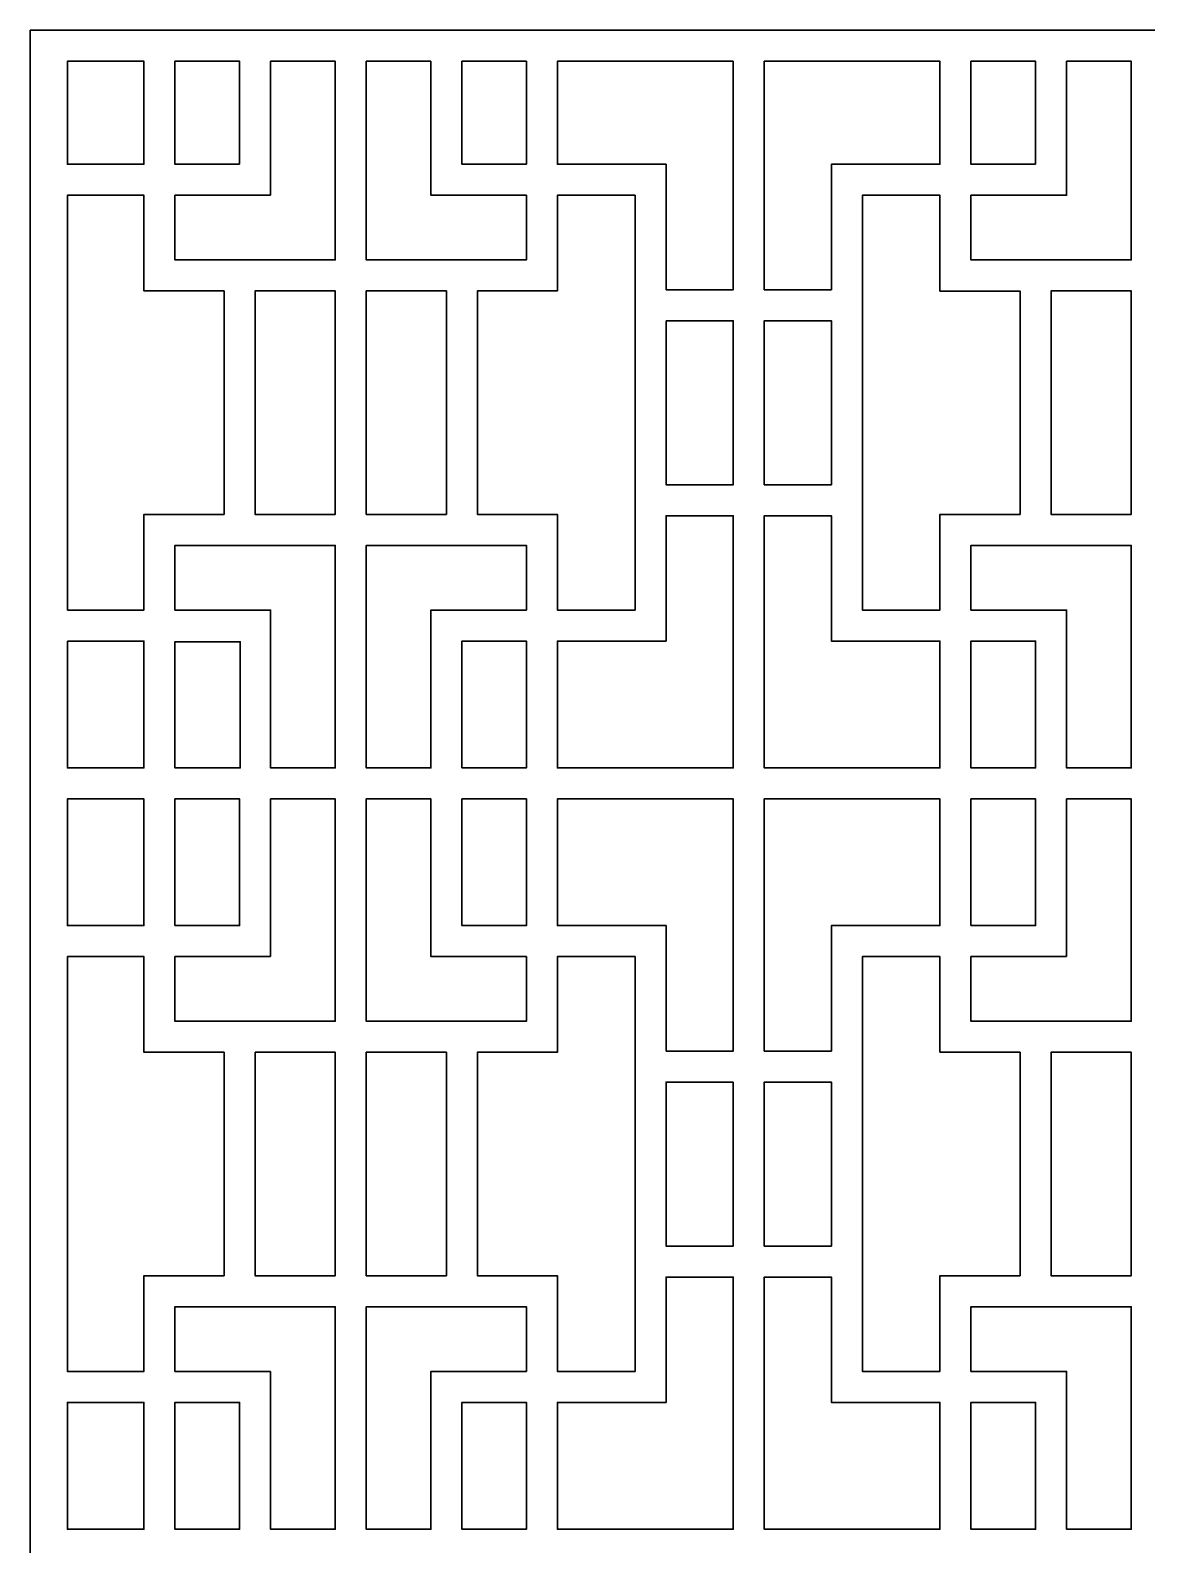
# Model space of a CAD drawing. Header units: centimetres. Extents: x 9.29 to 16.61, y -0.15 to 9.
# Drawn here: x 9.29 to 12.951, y 4.038 to 9.001 of the extents above; entities that cross this region are included whole.
import ezdxf

# ---------------------------------------------------------------- set-up
doc = ezdxf.new("R2010")
doc.units = ezdxf.units.CM
doc.header["$MEASUREMENT"] = 0
doc.layers.add('layer 1', color=7, linetype='Continuous')

msp = doc.modelspace()

# ---------------------------------------------------------------- linework, layer by layer
at = {"layer": 'layer 1', "color": 250, "lineweight": 30}
for points, knots in [([(9.28963, -0.15265), (9.28963, -0.15265), (9.28963, -0.15265), (9.28963, -0.15265), (9.28963, -0.15265), (9.28963, -0.15265), (9.28963, 9.00077), (9.28963, 9.00077), (9.28963, 9.00077), (9.28963, 9.00077), (16.61236, 9.00077), (16.61236, 9.00077), (16.61236, 9.00077), (16.61236, 9.00077), (16.61236, -0.15265), (16.61236, -0.15265), (16.61236, -0.15265), (16.61236, -0.15265), (9.28963, -0.15265), (9.28963, -0.15265), (9.28963, -0.15265), (9.28963, -0.15265), (9.28963, -0.15265), (9.28963, -0.15265)], [0, 0, 0, 0, 0.1428571, 0.1428571, 0.1428571, 0.1428571, 0.2857143, 0.2857143, 0.2857143, 0.2857143, 0.4285714, 0.4285714, 0.4285714, 0.4285714, 0.5714286, 0.5714286, 0.5714286, 0.5714286, 0.7142857, 0.7142857, 0.7142857, 0.7142857, 1, 1, 1, 1]), ([(9.41162, 8.89906), (9.41162, 8.89906), (9.66255, 8.89906), (9.66255, 8.89906), (9.66255, 8.89906), (9.66255, 8.89906), (9.66255, 8.56174), (9.66255, 8.56174), (9.66255, 8.56174), (9.66255, 8.56174), (9.41162, 8.56174), (9.41162, 8.56174), (9.41162, 8.56174), (9.41162, 8.56174), (9.41162, 8.89906), (9.41162, 8.89906), (9.41162, 8.89906), (9.41162, 8.89906), (9.41162, 8.89906), (9.41162, 8.89906)], [0, 0, 0, 0, 0.1666667, 0.1666667, 0.1666667, 0.1666667, 0.3333333, 0.3333333, 0.3333333, 0.3333333, 0.5, 0.5, 0.5, 0.5, 0.6666667, 0.6666667, 0.6666667, 0.6666667, 1, 1, 1, 1]), ([(9.97614, 8.56174), (9.97614, 8.56174), (9.76425, 8.56174), (9.76425, 8.56174), (9.76425, 8.56174), (9.76425, 8.56174), (9.76425, 8.89906), (9.76425, 8.89906), (9.76425, 8.89906), (9.76425, 8.89906), (9.97614, 8.89906), (9.97614, 8.89906), (9.97614, 8.89906), (9.97614, 8.89906), (9.97614, 8.56174), (9.97614, 8.56174), (9.97614, 8.56174), (9.97614, 8.56174), (9.97614, 8.56174), (9.97614, 8.56174)], [0, 0, 0, 0, 0.1666667, 0.1666667, 0.1666667, 0.1666667, 0.3333333, 0.3333333, 0.3333333, 0.3333333, 0.5, 0.5, 0.5, 0.5, 0.6666667, 0.6666667, 0.6666667, 0.6666667, 1, 1, 1, 1]), ([(10.07784, 8.46004), (10.07784, 8.46004), (9.76425, 8.46004), (9.76425, 8.46004), (9.76425, 8.46004), (9.76425, 8.46004), (9.76425, 8.24815), (9.76425, 8.24815), (9.76425, 8.24815), (9.76425, 8.24815), (10.28973, 8.24815), (10.28973, 8.24815), (10.28973, 8.24815), (10.28973, 8.24815), (10.28973, 8.89906), (10.28973, 8.89906), (10.28973, 8.89906), (10.28973, 8.89906), (10.07784, 8.89906), (10.07784, 8.89906), (10.07784, 8.89906), (10.07784, 8.89906), (10.07784, 8.46004), (10.07784, 8.46004), (10.07784, 8.46004), (10.07784, 8.46004), (10.07784, 8.46004), (10.07784, 8.46004)], [0, 0, 0, 0, 0.125, 0.125, 0.125, 0.125, 0.25, 0.25, 0.25, 0.25, 0.375, 0.375, 0.375, 0.375, 0.5, 0.5, 0.5, 0.5, 0.625, 0.625, 0.625, 0.625, 0.75, 0.75, 0.75, 0.75, 1, 1, 1, 1]), ([(10.60331, 8.89906), (10.60331, 8.89906), (10.39143, 8.89906), (10.39143, 8.89906), (10.39143, 8.89906), (10.39143, 8.89906), (10.39143, 8.24815), (10.39143, 8.24815), (10.39143, 8.24815), (10.39143, 8.24815), (10.9169, 8.24815), (10.9169, 8.24815), (10.9169, 8.24815), (10.9169, 8.24815), (10.9169, 8.46004), (10.9169, 8.46004), (10.9169, 8.46004), (10.9169, 8.46004), (10.60331, 8.46004), (10.60331, 8.46004), (10.60331, 8.46004), (10.60331, 8.46004), (10.60331, 8.89906), (10.60331, 8.89906)], [0, 0, 0, 0, 0.1428571, 0.1428571, 0.1428571, 0.1428571, 0.2857143, 0.2857143, 0.2857143, 0.2857143, 0.4285714, 0.4285714, 0.4285714, 0.4285714, 0.5714286, 0.5714286, 0.5714286, 0.5714286, 0.7142857, 0.7142857, 0.7142857, 0.7142857, 1, 1, 1, 1]), ([(10.70502, 8.89906), (10.70502, 8.89906), (10.70502, 8.56174), (10.70502, 8.56174), (10.70502, 8.56174), (10.70502, 8.56174), (10.9169, 8.56174), (10.9169, 8.56174), (10.9169, 8.56174), (10.9169, 8.56174), (10.9169, 8.89906), (10.9169, 8.89906), (10.9169, 8.89906), (10.9169, 8.89906), (10.70502, 8.89906), (10.70502, 8.89906), (10.70502, 8.89906), (10.70502, 8.89906), (10.70502, 8.89906), (10.70502, 8.89906)], [0, 0, 0, 0, 0.1666667, 0.1666667, 0.1666667, 0.1666667, 0.3333333, 0.3333333, 0.3333333, 0.3333333, 0.5, 0.5, 0.5, 0.5, 0.6666667, 0.6666667, 0.6666667, 0.6666667, 1, 1, 1, 1]), ([(11.59493, 8.89906), (11.59493, 8.89906), (11.01861, 8.89906), (11.01861, 8.89906), (11.01861, 8.89906), (11.01861, 8.89906), (11.01861, 8.56174), (11.01861, 8.56174), (11.01861, 8.56174), (11.01861, 8.56174), (11.37457, 8.56174), (11.37457, 8.56174), (11.37457, 8.56174), (11.37457, 8.56174), (11.37457, 8.15068), (11.37457, 8.15068), (11.37457, 8.15068), (11.37457, 8.15068), (11.59493, 8.15068), (11.59493, 8.15068), (11.59493, 8.15068), (11.59493, 8.15068), (11.59493, 8.89906), (11.59493, 8.89906)], [0, 0, 0, 0, 0.1428571, 0.1428571, 0.1428571, 0.1428571, 0.2857143, 0.2857143, 0.2857143, 0.2857143, 0.4285714, 0.4285714, 0.4285714, 0.4285714, 0.5714286, 0.5714286, 0.5714286, 0.5714286, 0.7142857, 0.7142857, 0.7142857, 0.7142857, 1, 1, 1, 1]), ([(11.69664, 8.56176), (11.69664, 8.56176), (11.69664, 8.15068), (11.69664, 8.15068), (11.69664, 8.15068), (11.69664, 8.15068), (11.917, 8.15068), (11.917, 8.15068), (11.917, 8.15068), (11.917, 8.15068), (11.917, 8.56174), (11.917, 8.56174), (11.917, 8.56174), (11.917, 8.56174), (12.27297, 8.56174), (12.27297, 8.56174), (12.27297, 8.56174), (12.27297, 8.56174), (12.27297, 8.89906), (12.27297, 8.89906), (12.27297, 8.89906), (12.27297, 8.89906), (11.69664, 8.89906), (11.69664, 8.89906), (11.69664, 8.89906), (11.69664, 8.89906), (11.69664, 8.56174), (11.69664, 8.56174), (11.69664, 8.56174), (11.69664, 8.56174), (11.69664, 8.56176), (11.69664, 8.56176), (11.69664, 8.56176), (11.69664, 8.56176), (11.69664, 8.56176), (11.69664, 8.56176)], [0, 0, 0, 0, 0.1, 0.1, 0.1, 0.1, 0.2, 0.2, 0.2, 0.2, 0.3, 0.3, 0.3, 0.3, 0.4, 0.4, 0.4, 0.4, 0.5, 0.5, 0.5, 0.5, 0.6, 0.6, 0.6, 0.6, 0.7, 0.7, 0.7, 0.7, 0.8, 0.8, 0.8, 0.8, 1, 1, 1, 1]), ([(12.90014, 8.89906), (12.90014, 8.89906), (12.68826, 8.89906), (12.68826, 8.89906), (12.68826, 8.89906), (12.68826, 8.89906), (12.68826, 8.46004), (12.68826, 8.46004), (12.68826, 8.46004), (12.68826, 8.46004), (12.37467, 8.46004), (12.37467, 8.46004), (12.37467, 8.46004), (12.37467, 8.46004), (12.37467, 8.24815), (12.37467, 8.24815), (12.37467, 8.24815), (12.37467, 8.24815), (12.90014, 8.24815), (12.90014, 8.24815), (12.90014, 8.24815), (12.90014, 8.24815), (12.90014, 8.89906), (12.90014, 8.89906), (12.90014, 8.89906), (12.90014, 8.89906), (12.90014, 8.89906), (12.90014, 8.89906)], [0, 0, 0, 0, 0.125, 0.125, 0.125, 0.125, 0.25, 0.25, 0.25, 0.25, 0.375, 0.375, 0.375, 0.375, 0.5, 0.5, 0.5, 0.5, 0.625, 0.625, 0.625, 0.625, 0.75, 0.75, 0.75, 0.75, 1, 1, 1, 1]), ([(12.58656, 8.56174), (12.58656, 8.56174), (12.37467, 8.56174), (12.37467, 8.56174), (12.37467, 8.56174), (12.37467, 8.56174), (12.37467, 8.89906), (12.37467, 8.89906), (12.37467, 8.89906), (12.37467, 8.89906), (12.58656, 8.89906), (12.58656, 8.89906), (12.58656, 8.89906), (12.58656, 8.89906), (12.58656, 8.56174), (12.58656, 8.56174), (12.58656, 8.56174), (12.58656, 8.56174), (12.58656, 8.56174), (12.58656, 8.56174)], [0, 0, 0, 0, 0.1666667, 0.1666667, 0.1666667, 0.1666667, 0.3333333, 0.3333333, 0.3333333, 0.3333333, 0.5, 0.5, 0.5, 0.5, 0.6666667, 0.6666667, 0.6666667, 0.6666667, 1, 1, 1, 1]), ([(9.41168, 7.10058), (9.41168, 7.10058), (9.41168, 8.46004), (9.41168, 8.46004), (9.41168, 8.46004), (9.41168, 8.46004), (9.66255, 8.46004), (9.66255, 8.46004), (9.66255, 8.46004), (9.66255, 8.46004), (9.66255, 8.14645), (9.66255, 8.14645), (9.66255, 8.14645), (9.66255, 8.14645), (9.92528, 8.14645), (9.92528, 8.14645), (9.92528, 8.14645), (9.92528, 8.14645), (9.92528, 7.63792), (9.92528, 7.63792), (9.92528, 7.63792), (9.92528, 7.63792), (9.92528, 7.41417), (9.92528, 7.41417), (9.92528, 7.41417), (9.92528, 7.41417), (9.66255, 7.41417), (9.66255, 7.41417), (9.66255, 7.41417), (9.66255, 7.41417), (9.66255, 7.10058), (9.66255, 7.10058), (9.66255, 7.10058), (9.66255, 7.10058), (9.41168, 7.10058), (9.41168, 7.10058), (9.41168, 7.10058), (9.41168, 7.10058), (9.41168, 7.10058), (9.41168, 7.10058)], [0, 0, 0, 0, 0.0909091, 0.0909091, 0.0909091, 0.0909091, 0.1818182, 0.1818182, 0.1818182, 0.1818182, 0.2727273, 0.2727273, 0.2727273, 0.2727273, 0.3636364, 0.3636364, 0.3636364, 0.3636364, 0.4545455, 0.4545455, 0.4545455, 0.4545455, 0.5454545, 0.5454545, 0.5454545, 0.5454545, 0.6363636, 0.6363636, 0.6363636, 0.6363636, 0.7272727, 0.7272727, 0.7272727, 0.7272727, 0.8181818, 0.8181818, 0.8181818, 0.8181818, 1, 1, 1, 1]), ([(11.27287, 7.63792), (11.27287, 7.63792), (11.27287, 7.10058), (11.27287, 7.10058), (11.27287, 7.10058), (11.27287, 7.10058), (11.01861, 7.10058), (11.01861, 7.10058), (11.01861, 7.10058), (11.01861, 7.10058), (11.01861, 7.41417), (11.01861, 7.41417), (11.01861, 7.41417), (11.01861, 7.41417), (10.75587, 7.41417), (10.75587, 7.41417), (10.75587, 7.41417), (10.75587, 7.41417), (10.75587, 7.78031), (10.75587, 7.78031), (10.75587, 7.78031), (10.75587, 7.78031), (10.75587, 8.14645), (10.75587, 8.14645), (10.75587, 8.14645), (10.75587, 8.14645), (11.01861, 8.14645), (11.01861, 8.14645), (11.01861, 8.14645), (11.01861, 8.14645), (11.01861, 8.46004), (11.01861, 8.46004), (11.01861, 8.46004), (11.01861, 8.46004), (11.27287, 8.46004), (11.27287, 8.46004), (11.27287, 8.46004), (11.27287, 8.46004), (11.27287, 7.63792), (11.27287, 7.63792), (11.27287, 7.63792), (11.27287, 7.63792), (11.27287, 7.63792), (11.27287, 7.63792)], [0, 0, 0, 0, 0.0833333, 0.0833333, 0.0833333, 0.0833333, 0.1666667, 0.1666667, 0.1666667, 0.1666667, 0.25, 0.25, 0.25, 0.25, 0.3333333, 0.3333333, 0.3333333, 0.3333333, 0.4166667, 0.4166667, 0.4166667, 0.4166667, 0.5, 0.5, 0.5, 0.5, 0.5833333, 0.5833333, 0.5833333, 0.5833333, 0.6666667, 0.6666667, 0.6666667, 0.6666667, 0.75, 0.75, 0.75, 0.75, 0.8333333, 0.8333333, 0.8333333, 0.8333333, 1, 1, 1, 1]), ([(12.27297, 8.14625), (12.27297, 8.14625), (12.5357, 8.14625), (12.5357, 8.14625), (12.5357, 8.14625), (12.5357, 8.14625), (12.5357, 7.41417), (12.5357, 7.41417), (12.5357, 7.41417), (12.5357, 7.41417), (12.27297, 7.41417), (12.27297, 7.41417), (12.27297, 7.41417), (12.27297, 7.41417), (12.27297, 7.10058), (12.27297, 7.10058), (12.27297, 7.10058), (12.27297, 7.10058), (12.0187, 7.10058), (12.0187, 7.10058), (12.0187, 7.10058), (12.0187, 7.10058), (12.0187, 8.46004), (12.0187, 8.46004), (12.0187, 8.46004), (12.0187, 8.46004), (12.27297, 8.46004), (12.27297, 8.46004), (12.27297, 8.46004), (12.27297, 8.46004), (12.27297, 8.14625), (12.27297, 8.14625), (12.27297, 8.14625), (12.27297, 8.14625), (12.27297, 8.14625), (12.27297, 8.14625)], [0, 0, 0, 0, 0.1, 0.1, 0.1, 0.1, 0.2, 0.2, 0.2, 0.2, 0.3, 0.3, 0.3, 0.3, 0.4, 0.4, 0.4, 0.4, 0.5, 0.5, 0.5, 0.5, 0.6, 0.6, 0.6, 0.6, 0.7, 0.7, 0.7, 0.7, 0.8, 0.8, 0.8, 0.8, 1, 1, 1, 1]), ([(10.02699, 8.14645), (10.02699, 8.14645), (10.28973, 8.14645), (10.28973, 8.14645), (10.28973, 8.14645), (10.28973, 8.14645), (10.28973, 7.41417), (10.28973, 7.41417), (10.28973, 7.41417), (10.28973, 7.41417), (10.02699, 7.41417), (10.02699, 7.41417), (10.02699, 7.41417), (10.02699, 7.41417), (10.02699, 8.14645), (10.02699, 8.14645), (10.02699, 8.14645), (10.02699, 8.14645), (10.02699, 8.14645), (10.02699, 8.14645)], [0, 0, 0, 0, 0.1666667, 0.1666667, 0.1666667, 0.1666667, 0.3333333, 0.3333333, 0.3333333, 0.3333333, 0.5, 0.5, 0.5, 0.5, 0.6666667, 0.6666667, 0.6666667, 0.6666667, 1, 1, 1, 1]), ([(10.39143, 8.14645), (10.39143, 8.14645), (10.65417, 8.14645), (10.65417, 8.14645), (10.65417, 8.14645), (10.65417, 8.14645), (10.65417, 7.41417), (10.65417, 7.41417), (10.65417, 7.41417), (10.65417, 7.41417), (10.39143, 7.41417), (10.39143, 7.41417), (10.39143, 7.41417), (10.39143, 7.41417), (10.39143, 8.14645), (10.39143, 8.14645), (10.39143, 8.14645), (10.39143, 8.14645), (10.39143, 8.14645), (10.39143, 8.14645)], [0, 0, 0, 0, 0.1666667, 0.1666667, 0.1666667, 0.1666667, 0.3333333, 0.3333333, 0.3333333, 0.3333333, 0.5, 0.5, 0.5, 0.5, 0.6666667, 0.6666667, 0.6666667, 0.6666667, 1, 1, 1, 1]), ([(12.63741, 8.14645), (12.63741, 8.14645), (12.90014, 8.14645), (12.90014, 8.14645), (12.90014, 8.14645), (12.90014, 8.14645), (12.90014, 7.41417), (12.90014, 7.41417), (12.90014, 7.41417), (12.90014, 7.41417), (12.63741, 7.41417), (12.63741, 7.41417), (12.63741, 7.41417), (12.63741, 7.41417), (12.63741, 8.14645), (12.63741, 8.14645), (12.63741, 8.14645), (12.63741, 8.14645), (12.63741, 8.14645), (12.63741, 8.14645)], [0, 0, 0, 0, 0.1666667, 0.1666667, 0.1666667, 0.1666667, 0.3333333, 0.3333333, 0.3333333, 0.3333333, 0.5, 0.5, 0.5, 0.5, 0.6666667, 0.6666667, 0.6666667, 0.6666667, 1, 1, 1, 1]), ([(11.37457, 8.04898), (11.37457, 8.04898), (11.59493, 8.04898), (11.59493, 8.04898), (11.59493, 8.04898), (11.59493, 8.04898), (11.59493, 7.51164), (11.59493, 7.51164), (11.59493, 7.51164), (11.59493, 7.51164), (11.37457, 7.51164), (11.37457, 7.51164), (11.37457, 7.51164), (11.37457, 7.51164), (11.37457, 8.04898), (11.37457, 8.04898)], [0, 0, 0, 0, 0.2, 0.2, 0.2, 0.2, 0.4, 0.4, 0.4, 0.4, 0.6, 0.6, 0.6, 0.6, 1, 1, 1, 1]), ([(11.69664, 8.04898), (11.69664, 8.04898), (11.917, 8.04898), (11.917, 8.04898), (11.917, 8.04898), (11.917, 8.04898), (11.917, 7.51164), (11.917, 7.51164), (11.917, 7.51164), (11.917, 7.51164), (11.69664, 7.51164), (11.69664, 7.51164), (11.69664, 7.51164), (11.69664, 7.51164), (11.69664, 8.04898), (11.69664, 8.04898), (11.69664, 8.04898), (11.69664, 8.04898), (11.69664, 8.04898), (11.69664, 8.04898)], [0, 0, 0, 0, 0.1666667, 0.1666667, 0.1666667, 0.1666667, 0.3333333, 0.3333333, 0.3333333, 0.3333333, 0.5, 0.5, 0.5, 0.5, 0.6666667, 0.6666667, 0.6666667, 0.6666667, 1, 1, 1, 1]), ([(11.59493, 7.40993), (11.59493, 7.40993), (11.37457, 7.40994), (11.37457, 7.40994), (11.37457, 7.40994), (11.37457, 7.40994), (11.37457, 6.99888), (11.37457, 6.99888), (11.37457, 6.99888), (11.37457, 6.99888), (11.01861, 6.99888), (11.01861, 6.99888), (11.01861, 6.99888), (11.01861, 6.99888), (11.01861, 6.58359), (11.01861, 6.58359), (11.01861, 6.58359), (11.01861, 6.58359), (11.59493, 6.58359), (11.59493, 6.58359), (11.59493, 6.58359), (11.59493, 6.58359), (11.59493, 7.40994), (11.59493, 7.40994), (11.59493, 7.40994), (11.59493, 7.40994), (11.59493, 7.40993), (11.59493, 7.40993)], [0, 0, 0, 0, 0.125, 0.125, 0.125, 0.125, 0.25, 0.25, 0.25, 0.25, 0.375, 0.375, 0.375, 0.375, 0.5, 0.5, 0.5, 0.5, 0.625, 0.625, 0.625, 0.625, 0.75, 0.75, 0.75, 0.75, 1, 1, 1, 1]), ([(11.69664, 7.40993), (11.69664, 7.40993), (11.917, 7.40993), (11.917, 7.40993), (11.917, 7.40993), (11.917, 7.40993), (11.917, 6.99888), (11.917, 6.99888), (11.917, 6.99888), (11.917, 6.99888), (12.27297, 6.99888), (12.27297, 6.99888), (12.27297, 6.99888), (12.27297, 6.99888), (12.27297, 6.58359), (12.27297, 6.58359), (12.27297, 6.58359), (12.27297, 6.58359), (11.69664, 6.58359), (11.69664, 6.58359), (11.69664, 6.58359), (11.69664, 6.58359), (11.69664, 7.40993), (11.69664, 7.40993), (11.69664, 7.40993), (11.69664, 7.40993), (11.69664, 7.40993), (11.69664, 7.40993)], [0, 0, 0, 0, 0.125, 0.125, 0.125, 0.125, 0.25, 0.25, 0.25, 0.25, 0.375, 0.375, 0.375, 0.375, 0.5, 0.5, 0.5, 0.5, 0.625, 0.625, 0.625, 0.625, 0.75, 0.75, 0.75, 0.75, 1, 1, 1, 1]), ([(10.07784, 7.10058), (10.07784, 7.10058), (9.76425, 7.10058), (9.76425, 7.10058), (9.76425, 7.10058), (9.76425, 7.10058), (9.76425, 7.31247), (9.76425, 7.31247), (9.76425, 7.31247), (9.76425, 7.31247), (10.28973, 7.31247), (10.28973, 7.31247), (10.28973, 7.31247), (10.28973, 7.31247), (10.28973, 6.58359), (10.28973, 6.58359), (10.28973, 6.58359), (10.28973, 6.58359), (10.07784, 6.58359), (10.07784, 6.58359), (10.07784, 6.58359), (10.07784, 6.58359), (10.07784, 7.10058), (10.07784, 7.10058), (10.07784, 7.10058), (10.07784, 7.10058), (10.07784, 7.10058), (10.07784, 7.10058)], [0, 0, 0, 0, 0.125, 0.125, 0.125, 0.125, 0.25, 0.25, 0.25, 0.25, 0.375, 0.375, 0.375, 0.375, 0.5, 0.5, 0.5, 0.5, 0.625, 0.625, 0.625, 0.625, 0.75, 0.75, 0.75, 0.75, 1, 1, 1, 1]), ([(10.9169, 7.10058), (10.9169, 7.10058), (10.60331, 7.10058), (10.60331, 7.10058), (10.60331, 7.10058), (10.60331, 7.10058), (10.60331, 6.58359), (10.60331, 6.58359), (10.60331, 6.58359), (10.60331, 6.58359), (10.39143, 6.58359), (10.39143, 6.58359), (10.39143, 6.58359), (10.39143, 6.58359), (10.39143, 7.31247), (10.39143, 7.31247), (10.39143, 7.31247), (10.39143, 7.31247), (10.9169, 7.31247), (10.9169, 7.31247), (10.9169, 7.31247), (10.9169, 7.31247), (10.9169, 7.10058), (10.9169, 7.10058), (10.9169, 7.10058), (10.9169, 7.10058), (10.9169, 7.10058), (10.9169, 7.10058)], [0, 0, 0, 0, 0.125, 0.125, 0.125, 0.125, 0.25, 0.25, 0.25, 0.25, 0.375, 0.375, 0.375, 0.375, 0.5, 0.5, 0.5, 0.5, 0.625, 0.625, 0.625, 0.625, 0.75, 0.75, 0.75, 0.75, 1, 1, 1, 1]), ([(12.68826, 7.10058), (12.68826, 7.10058), (12.37467, 7.10058), (12.37467, 7.10058), (12.37467, 7.10058), (12.37467, 7.10058), (12.37467, 7.31247), (12.37467, 7.31247), (12.37467, 7.31247), (12.37467, 7.31247), (12.90014, 7.31247), (12.90014, 7.31247), (12.90014, 7.31247), (12.90014, 7.31247), (12.90014, 6.58359), (12.90014, 6.58359), (12.90014, 6.58359), (12.90014, 6.58359), (12.68826, 6.58359), (12.68826, 6.58359), (12.68826, 6.58359), (12.68826, 6.58359), (12.68826, 7.10058), (12.68826, 7.10058), (12.68826, 7.10058), (12.68826, 7.10058), (12.68826, 7.10058), (12.68826, 7.10058)], [0, 0, 0, 0, 0.125, 0.125, 0.125, 0.125, 0.25, 0.25, 0.25, 0.25, 0.375, 0.375, 0.375, 0.375, 0.5, 0.5, 0.5, 0.5, 0.625, 0.625, 0.625, 0.625, 0.75, 0.75, 0.75, 0.75, 1, 1, 1, 1]), ([(9.41168, 6.99888), (9.41168, 6.99888), (9.66255, 6.99888), (9.66255, 6.99888), (9.66255, 6.99888), (9.66255, 6.99888), (9.66255, 6.58359), (9.66255, 6.58359), (9.66255, 6.58359), (9.66255, 6.58359), (9.41168, 6.58359), (9.41168, 6.58359), (9.41168, 6.58359), (9.41168, 6.58359), (9.41168, 6.99888), (9.41168, 6.99888)], [0, 0, 0, 0, 0.2, 0.2, 0.2, 0.2, 0.4, 0.4, 0.4, 0.4, 0.6, 0.6, 0.6, 0.6, 1, 1, 1, 1]), ([(10.70502, 6.58359), (10.70502, 6.58359), (10.9169, 6.58359), (10.9169, 6.58359), (10.9169, 6.58359), (10.9169, 6.58359), (10.9169, 6.99888), (10.9169, 6.99888), (10.9169, 6.99888), (10.9169, 6.99888), (10.70502, 6.99888), (10.70502, 6.99888), (10.70502, 6.99888), (10.70502, 6.99888), (10.70502, 6.58359), (10.70502, 6.58359), (10.70502, 6.58359), (10.70502, 6.58359), (10.70502, 6.58359), (10.70502, 6.58359)], [0, 0, 0, 0, 0.1666667, 0.1666667, 0.1666667, 0.1666667, 0.3333333, 0.3333333, 0.3333333, 0.3333333, 0.5, 0.5, 0.5, 0.5, 0.6666667, 0.6666667, 0.6666667, 0.6666667, 1, 1, 1, 1]), ([(12.37467, 6.99888), (12.37467, 6.99888), (12.58656, 6.99888), (12.58656, 6.99888), (12.58656, 6.99888), (12.58656, 6.99888), (12.58656, 6.58359), (12.58656, 6.58359), (12.58656, 6.58359), (12.58656, 6.58359), (12.37467, 6.58359), (12.37467, 6.58359), (12.37467, 6.58359), (12.37467, 6.58359), (12.37467, 6.99888), (12.37467, 6.99888), (12.37467, 6.99888), (12.37467, 6.99888), (12.37467, 6.99888), (12.37467, 6.99888)], [0, 0, 0, 0, 0.1666667, 0.1666667, 0.1666667, 0.1666667, 0.3333333, 0.3333333, 0.3333333, 0.3333333, 0.5, 0.5, 0.5, 0.5, 0.6666667, 0.6666667, 0.6666667, 0.6666667, 1, 1, 1, 1]), ([(9.76425, 6.99658), (9.76425, 6.99658), (9.97827, 6.99658), (9.97827, 6.99658), (9.97827, 6.99658), (9.97827, 6.99658), (9.97827, 6.58359), (9.97827, 6.58359), (9.97827, 6.58359), (9.97827, 6.58359), (9.76425, 6.58359), (9.76425, 6.58359), (9.76425, 6.58359), (9.76425, 6.58359), (9.76425, 6.99658), (9.76425, 6.99658), (9.76425, 6.99658), (9.76425, 6.99658), (9.76425, 6.99658), (9.76425, 6.99658)], [0, 0, 0, 0, 0.1666667, 0.1666667, 0.1666667, 0.1666667, 0.3333333, 0.3333333, 0.3333333, 0.3333333, 0.5, 0.5, 0.5, 0.5, 0.6666667, 0.6666667, 0.6666667, 0.6666667, 1, 1, 1, 1]), ([(9.41168, 6.48188), (9.41168, 6.48188), (9.66255, 6.48188), (9.66255, 6.48188), (9.66255, 6.48188), (9.66255, 6.48188), (9.66255, 6.06659), (9.66255, 6.06659), (9.66255, 6.06659), (9.66255, 6.06659), (9.41168, 6.06659), (9.41168, 6.06659), (9.41168, 6.06659), (9.41168, 6.06659), (9.41168, 6.48188), (9.41168, 6.48188), (9.41168, 6.48188), (9.41168, 6.48188), (9.41168, 6.48188), (9.41168, 6.48188)], [0, 0, 0, 0, 0.1666667, 0.1666667, 0.1666667, 0.1666667, 0.3333333, 0.3333333, 0.3333333, 0.3333333, 0.5, 0.5, 0.5, 0.5, 0.6666667, 0.6666667, 0.6666667, 0.6666667, 1, 1, 1, 1]), ([(9.76425, 6.06659), (9.76425, 6.06659), (9.97614, 6.06659), (9.97614, 6.06659), (9.97614, 6.06659), (9.97614, 6.06659), (9.97614, 6.48188), (9.97614, 6.48188), (9.97614, 6.48188), (9.97614, 6.48188), (9.76425, 6.48188), (9.76425, 6.48188), (9.76425, 6.48188), (9.76425, 6.48188), (9.76425, 6.06659), (9.76425, 6.06659), (9.76425, 6.06659), (9.76425, 6.06659), (9.76425, 6.06659), (9.76425, 6.06659)], [0, 0, 0, 0, 0.1666667, 0.1666667, 0.1666667, 0.1666667, 0.3333333, 0.3333333, 0.3333333, 0.3333333, 0.5, 0.5, 0.5, 0.5, 0.6666667, 0.6666667, 0.6666667, 0.6666667, 1, 1, 1, 1]), ([(10.07784, 5.96488), (10.07784, 5.96488), (9.76425, 5.96488), (9.76425, 5.96488), (9.76425, 5.96488), (9.76425, 5.96488), (9.76425, 5.753), (9.76425, 5.753), (9.76425, 5.753), (9.76425, 5.753), (10.28973, 5.753), (10.28973, 5.753), (10.28973, 5.753), (10.28973, 5.753), (10.28973, 6.48188), (10.28973, 6.48188), (10.28973, 6.48188), (10.28973, 6.48188), (10.07784, 6.48188), (10.07784, 6.48188), (10.07784, 6.48188), (10.07784, 6.48188), (10.07784, 5.96488), (10.07784, 5.96488)], [0, 0, 0, 0, 0.1428571, 0.1428571, 0.1428571, 0.1428571, 0.2857143, 0.2857143, 0.2857143, 0.2857143, 0.4285714, 0.4285714, 0.4285714, 0.4285714, 0.5714286, 0.5714286, 0.5714286, 0.5714286, 0.7142857, 0.7142857, 0.7142857, 0.7142857, 1, 1, 1, 1]), ([(10.9169, 5.96488), (10.9169, 5.96488), (10.60331, 5.96488), (10.60331, 5.96488), (10.60331, 5.96488), (10.60331, 5.96488), (10.60331, 6.48188), (10.60331, 6.48188), (10.60331, 6.48188), (10.60331, 6.48188), (10.39143, 6.48188), (10.39143, 6.48188), (10.39143, 6.48188), (10.39143, 6.48188), (10.39143, 5.753), (10.39143, 5.753), (10.39143, 5.753), (10.39143, 5.753), (10.9169, 5.753), (10.9169, 5.753), (10.9169, 5.753), (10.9169, 5.753), (10.9169, 5.96488), (10.9169, 5.96488), (10.9169, 5.96488), (10.9169, 5.96488), (10.9169, 5.96488), (10.9169, 5.96488)], [0, 0, 0, 0, 0.125, 0.125, 0.125, 0.125, 0.25, 0.25, 0.25, 0.25, 0.375, 0.375, 0.375, 0.375, 0.5, 0.5, 0.5, 0.5, 0.625, 0.625, 0.625, 0.625, 0.75, 0.75, 0.75, 0.75, 1, 1, 1, 1]), ([(10.70502, 6.48188), (10.70502, 6.48188), (10.9169, 6.48188), (10.9169, 6.48188), (10.9169, 6.48188), (10.9169, 6.48188), (10.9169, 6.06659), (10.9169, 6.06659), (10.9169, 6.06659), (10.9169, 6.06659), (10.70502, 6.06659), (10.70502, 6.06659), (10.70502, 6.06659), (10.70502, 6.06659), (10.70502, 6.48188), (10.70502, 6.48188), (10.70502, 6.48188), (10.70502, 6.48188), (10.70502, 6.48188), (10.70502, 6.48188)], [0, 0, 0, 0, 0.1666667, 0.1666667, 0.1666667, 0.1666667, 0.3333333, 0.3333333, 0.3333333, 0.3333333, 0.5, 0.5, 0.5, 0.5, 0.6666667, 0.6666667, 0.6666667, 0.6666667, 1, 1, 1, 1]), ([(11.37457, 5.65553), (11.37457, 5.65553), (11.59493, 5.65553), (11.59493, 5.65553), (11.59493, 5.65553), (11.59493, 5.65553), (11.59493, 6.48188), (11.59493, 6.48188), (11.59493, 6.48188), (11.59493, 6.48188), (11.01861, 6.48188), (11.01861, 6.48188), (11.01861, 6.48188), (11.01861, 6.48188), (11.01861, 6.06659), (11.01861, 6.06659), (11.01861, 6.06659), (11.01861, 6.06659), (11.37457, 6.06659), (11.37457, 6.06659), (11.37457, 6.06659), (11.37457, 6.06659), (11.37457, 5.65553), (11.37457, 5.65553)], [0, 0, 0, 0, 0.1428571, 0.1428571, 0.1428571, 0.1428571, 0.2857143, 0.2857143, 0.2857143, 0.2857143, 0.4285714, 0.4285714, 0.4285714, 0.4285714, 0.5714286, 0.5714286, 0.5714286, 0.5714286, 0.7142857, 0.7142857, 0.7142857, 0.7142857, 1, 1, 1, 1]), ([(11.917, 5.65553), (11.917, 5.65553), (11.69664, 5.65553), (11.69664, 5.65553), (11.69664, 5.65553), (11.69664, 5.65553), (11.69664, 6.48188), (11.69664, 6.48188), (11.69664, 6.48188), (11.69664, 6.48188), (12.27297, 6.48188), (12.27297, 6.48188), (12.27297, 6.48188), (12.27297, 6.48188), (12.27297, 6.06659), (12.27297, 6.06659), (12.27297, 6.06659), (12.27297, 6.06659), (11.917, 6.06659), (11.917, 6.06659), (11.917, 6.06659), (11.917, 6.06659), (11.917, 5.65553), (11.917, 5.65553), (11.917, 5.65553), (11.917, 5.65553), (11.917, 5.65553), (11.917, 5.65553)], [0, 0, 0, 0, 0.125, 0.125, 0.125, 0.125, 0.25, 0.25, 0.25, 0.25, 0.375, 0.375, 0.375, 0.375, 0.5, 0.5, 0.5, 0.5, 0.625, 0.625, 0.625, 0.625, 0.75, 0.75, 0.75, 0.75, 1, 1, 1, 1]), ([(12.37467, 6.06659), (12.37467, 6.06659), (12.58656, 6.06659), (12.58656, 6.06659), (12.58656, 6.06659), (12.58656, 6.06659), (12.58656, 6.48188), (12.58656, 6.48188), (12.58656, 6.48188), (12.58656, 6.48188), (12.37467, 6.48188), (12.37467, 6.48188), (12.37467, 6.48188), (12.37467, 6.48188), (12.37467, 6.06659), (12.37467, 6.06659), (12.37467, 6.06659), (12.37467, 6.06659), (12.37467, 6.06659), (12.37467, 6.06659)], [0, 0, 0, 0, 0.1666667, 0.1666667, 0.1666667, 0.1666667, 0.3333333, 0.3333333, 0.3333333, 0.3333333, 0.5, 0.5, 0.5, 0.5, 0.6666667, 0.6666667, 0.6666667, 0.6666667, 1, 1, 1, 1]), ([(12.68826, 5.96488), (12.68826, 5.96488), (12.37467, 5.96488), (12.37467, 5.96488), (12.37467, 5.96488), (12.37467, 5.96488), (12.37467, 5.753), (12.37467, 5.753), (12.37467, 5.753), (12.37467, 5.753), (12.90014, 5.753), (12.90014, 5.753), (12.90014, 5.753), (12.90014, 5.753), (12.90014, 6.48188), (12.90014, 6.48188), (12.90014, 6.48188), (12.90014, 6.48188), (12.68826, 6.48188), (12.68826, 6.48188), (12.68826, 6.48188), (12.68826, 6.48188), (12.68826, 5.96488), (12.68826, 5.96488), (12.68826, 5.96488), (12.68826, 5.96488), (12.68826, 5.96488), (12.68826, 5.96488)], [0, 0, 0, 0, 0.125, 0.125, 0.125, 0.125, 0.25, 0.25, 0.25, 0.25, 0.375, 0.375, 0.375, 0.375, 0.5, 0.5, 0.5, 0.5, 0.625, 0.625, 0.625, 0.625, 0.75, 0.75, 0.75, 0.75, 1, 1, 1, 1]), ([(9.41168, 5.96488), (9.41168, 5.96488), (9.41168, 4.60543), (9.41168, 4.60543), (9.41168, 4.60543), (9.41168, 4.60543), (9.66255, 4.60543), (9.66255, 4.60543), (9.66255, 4.60543), (9.66255, 4.60543), (9.66255, 4.91902), (9.66255, 4.91902), (9.66255, 4.91902), (9.66255, 4.91902), (9.92528, 4.91902), (9.92528, 4.91902), (9.92528, 4.91902), (9.92528, 4.91902), (9.92528, 5.65129), (9.92528, 5.65129), (9.92528, 5.65129), (9.92528, 5.65129), (9.66255, 5.65129), (9.66255, 5.65129), (9.66255, 5.65129), (9.66255, 5.65129), (9.66255, 5.96488), (9.66255, 5.96488), (9.66255, 5.96488), (9.66255, 5.96488), (9.41168, 5.96488), (9.41168, 5.96488)], [0, 0, 0, 0, 0.1111111, 0.1111111, 0.1111111, 0.1111111, 0.2222222, 0.2222222, 0.2222222, 0.2222222, 0.3333333, 0.3333333, 0.3333333, 0.3333333, 0.4444444, 0.4444444, 0.4444444, 0.4444444, 0.5555556, 0.5555556, 0.5555556, 0.5555556, 0.6666667, 0.6666667, 0.6666667, 0.6666667, 0.7777778, 0.7777778, 0.7777778, 0.7777778, 1, 1, 1, 1]), ([(10.75587, 5.65129), (10.75587, 5.65129), (11.01861, 5.65129), (11.01861, 5.65129), (11.01861, 5.65129), (11.01861, 5.65129), (11.01861, 5.96488), (11.01861, 5.96488), (11.01861, 5.96488), (11.01861, 5.96488), (11.27287, 5.96488), (11.27287, 5.96488), (11.27287, 5.96488), (11.27287, 5.96488), (11.27287, 4.60543), (11.27287, 4.60543), (11.27287, 4.60543), (11.27287, 4.60543), (11.01861, 4.60543), (11.01861, 4.60543), (11.01861, 4.60543), (11.01861, 4.60543), (11.01861, 4.91902), (11.01861, 4.91902), (11.01861, 4.91902), (11.01861, 4.91902), (10.75587, 4.91902), (10.75587, 4.91902), (10.75587, 4.91902), (10.75587, 4.91902), (10.75587, 5.65129), (10.75587, 5.65129), (10.75587, 5.65129), (10.75587, 5.65129), (10.75587, 5.65129), (10.75587, 5.65129)], [0, 0, 0, 0, 0.1, 0.1, 0.1, 0.1, 0.2, 0.2, 0.2, 0.2, 0.3, 0.3, 0.3, 0.3, 0.4, 0.4, 0.4, 0.4, 0.5, 0.5, 0.5, 0.5, 0.6, 0.6, 0.6, 0.6, 0.7, 0.7, 0.7, 0.7, 0.8, 0.8, 0.8, 0.8, 1, 1, 1, 1]), ([(12.27297, 5.65129), (12.27297, 5.65129), (12.5357, 5.65129), (12.5357, 5.65129), (12.5357, 5.65129), (12.5357, 5.65129), (12.5357, 4.91902), (12.5357, 4.91902), (12.5357, 4.91902), (12.5357, 4.91902), (12.27297, 4.91902), (12.27297, 4.91902), (12.27297, 4.91902), (12.27297, 4.91902), (12.27297, 4.60543), (12.27297, 4.60543), (12.27297, 4.60543), (12.27297, 4.60543), (12.0187, 4.60543), (12.0187, 4.60543), (12.0187, 4.60543), (12.0187, 4.60543), (12.0187, 5.96488), (12.0187, 5.96488), (12.0187, 5.96488), (12.0187, 5.96488), (12.27297, 5.96488), (12.27297, 5.96488), (12.27297, 5.96488), (12.27297, 5.96488), (12.27297, 5.65129), (12.27297, 5.65129), (12.27297, 5.65129), (12.27297, 5.65129), (12.27297, 5.65129), (12.27297, 5.65129)], [0, 0, 0, 0, 0.1, 0.1, 0.1, 0.1, 0.2, 0.2, 0.2, 0.2, 0.3, 0.3, 0.3, 0.3, 0.4, 0.4, 0.4, 0.4, 0.5, 0.5, 0.5, 0.5, 0.6, 0.6, 0.6, 0.6, 0.7, 0.7, 0.7, 0.7, 0.8, 0.8, 0.8, 0.8, 1, 1, 1, 1]), ([(10.02699, 5.65129), (10.02699, 5.65129), (10.28973, 5.65129), (10.28973, 5.65129), (10.28973, 5.65129), (10.28973, 5.65129), (10.28973, 4.91902), (10.28973, 4.91902), (10.28973, 4.91902), (10.28973, 4.91902), (10.02699, 4.91902), (10.02699, 4.91902), (10.02699, 4.91902), (10.02699, 4.91902), (10.02699, 5.65129), (10.02699, 5.65129)], [0, 0, 0, 0, 0.2, 0.2, 0.2, 0.2, 0.4, 0.4, 0.4, 0.4, 0.6, 0.6, 0.6, 0.6, 1, 1, 1, 1]), ([(10.65417, 5.65129), (10.65417, 5.65129), (10.39143, 5.65129), (10.39143, 5.65129), (10.39143, 5.65129), (10.39143, 5.65129), (10.39143, 4.91902), (10.39143, 4.91902), (10.39143, 4.91902), (10.39143, 4.91902), (10.65417, 4.91902), (10.65417, 4.91902), (10.65417, 4.91902), (10.65417, 4.91902), (10.65417, 5.65129), (10.65417, 5.65129)], [0, 0, 0, 0, 0.2, 0.2, 0.2, 0.2, 0.4, 0.4, 0.4, 0.4, 0.6, 0.6, 0.6, 0.6, 1, 1, 1, 1]), ([(12.63741, 5.65129), (12.63741, 5.65129), (12.90014, 5.65129), (12.90014, 5.65129), (12.90014, 5.65129), (12.90014, 5.65129), (12.90014, 4.91902), (12.90014, 4.91902), (12.90014, 4.91902), (12.90014, 4.91902), (12.63741, 4.91902), (12.63741, 4.91902), (12.63741, 4.91902), (12.63741, 4.91902), (12.63741, 5.65129), (12.63741, 5.65129), (12.63741, 5.65129), (12.63741, 5.65129), (12.63741, 5.65129), (12.63741, 5.65129)], [0, 0, 0, 0, 0.1666667, 0.1666667, 0.1666667, 0.1666667, 0.3333333, 0.3333333, 0.3333333, 0.3333333, 0.5, 0.5, 0.5, 0.5, 0.6666667, 0.6666667, 0.6666667, 0.6666667, 1, 1, 1, 1]), ([(11.59493, 5.55395), (11.59493, 5.55395), (11.59493, 5.01649), (11.59493, 5.01649), (11.59493, 5.01649), (11.59493, 5.01649), (11.37457, 5.01649), (11.37457, 5.01649), (11.37457, 5.01649), (11.37457, 5.01649), (11.37457, 5.55383), (11.37457, 5.55383), (11.37457, 5.55383), (11.37457, 5.55383), (11.59493, 5.55395), (11.59493, 5.55395)], [0, 0, 0, 0, 0.2, 0.2, 0.2, 0.2, 0.4, 0.4, 0.4, 0.4, 0.6, 0.6, 0.6, 0.6, 1, 1, 1, 1]), ([(11.69664, 5.55382), (11.69664, 5.55382), (11.917, 5.55383), (11.917, 5.55383), (11.917, 5.55383), (11.917, 5.55383), (11.917, 5.01649), (11.917, 5.01649), (11.917, 5.01649), (11.917, 5.01649), (11.69664, 5.01649), (11.69664, 5.01649), (11.69664, 5.01649), (11.69664, 5.01649), (11.69664, 5.55382), (11.69664, 5.55382), (11.69664, 5.55382), (11.69664, 5.55382), (11.69664, 5.55382), (11.69664, 5.55382)], [0, 0, 0, 0, 0.1666667, 0.1666667, 0.1666667, 0.1666667, 0.3333333, 0.3333333, 0.3333333, 0.3333333, 0.5, 0.5, 0.5, 0.5, 0.6666667, 0.6666667, 0.6666667, 0.6666667, 1, 1, 1, 1]), ([(11.37457, 4.91478), (11.37457, 4.91478), (11.59493, 4.91478), (11.59493, 4.91478), (11.59493, 4.91478), (11.59493, 4.91478), (11.59493, 4.08843), (11.59493, 4.08843), (11.59493, 4.08843), (11.59493, 4.08843), (11.01861, 4.08843), (11.01861, 4.08843), (11.01861, 4.08843), (11.01861, 4.08843), (11.01861, 4.50373), (11.01861, 4.50373), (11.01861, 4.50373), (11.01861, 4.50373), (11.37457, 4.50373), (11.37457, 4.50373), (11.37457, 4.50373), (11.37457, 4.50373), (11.37457, 4.91478), (11.37457, 4.91478), (11.37457, 4.91478), (11.37457, 4.91478), (11.37457, 4.91478), (11.37457, 4.91478)], [0, 0, 0, 0, 0.125, 0.125, 0.125, 0.125, 0.25, 0.25, 0.25, 0.25, 0.375, 0.375, 0.375, 0.375, 0.5, 0.5, 0.5, 0.5, 0.625, 0.625, 0.625, 0.625, 0.75, 0.75, 0.75, 0.75, 1, 1, 1, 1]), ([(11.917, 4.91478), (11.917, 4.91478), (11.69664, 4.91478), (11.69664, 4.91478), (11.69664, 4.91478), (11.69664, 4.91478), (11.69664, 4.08843), (11.69664, 4.08843), (11.69664, 4.08843), (11.69664, 4.08843), (12.27297, 4.08843), (12.27297, 4.08843), (12.27297, 4.08843), (12.27297, 4.08843), (12.27297, 4.50373), (12.27297, 4.50373), (12.27297, 4.50373), (12.27297, 4.50373), (11.917, 4.50373), (11.917, 4.50373), (11.917, 4.50373), (11.917, 4.50373), (11.917, 4.91478), (11.917, 4.91478), (11.917, 4.91478), (11.917, 4.91478), (11.917, 4.91478), (11.917, 4.91478)], [0, 0, 0, 0, 0.125, 0.125, 0.125, 0.125, 0.25, 0.25, 0.25, 0.25, 0.375, 0.375, 0.375, 0.375, 0.5, 0.5, 0.5, 0.5, 0.625, 0.625, 0.625, 0.625, 0.75, 0.75, 0.75, 0.75, 1, 1, 1, 1]), ([(10.07784, 4.60543), (10.07784, 4.60543), (9.76425, 4.60543), (9.76425, 4.60543), (9.76425, 4.60543), (9.76425, 4.60543), (9.76425, 4.81731), (9.76425, 4.81731), (9.76425, 4.81731), (9.76425, 4.81731), (10.28973, 4.81731), (10.28973, 4.81731), (10.28973, 4.81731), (10.28973, 4.81731), (10.28973, 4.08843), (10.28973, 4.08843), (10.28973, 4.08843), (10.28973, 4.08843), (10.07784, 4.08843), (10.07784, 4.08843), (10.07784, 4.08843), (10.07784, 4.08843), (10.07784, 4.60543), (10.07784, 4.60543)], [0, 0, 0, 0, 0.1428571, 0.1428571, 0.1428571, 0.1428571, 0.2857143, 0.2857143, 0.2857143, 0.2857143, 0.4285714, 0.4285714, 0.4285714, 0.4285714, 0.5714286, 0.5714286, 0.5714286, 0.5714286, 0.7142857, 0.7142857, 0.7142857, 0.7142857, 1, 1, 1, 1]), ([(10.9169, 4.60543), (10.9169, 4.60543), (10.60331, 4.60543), (10.60331, 4.60543), (10.60331, 4.60543), (10.60331, 4.60543), (10.60331, 4.08843), (10.60331, 4.08843), (10.60331, 4.08843), (10.60331, 4.08843), (10.39143, 4.08843), (10.39143, 4.08843), (10.39143, 4.08843), (10.39143, 4.08843), (10.39143, 4.81731), (10.39143, 4.81731), (10.39143, 4.81731), (10.39143, 4.81731), (10.9169, 4.81731), (10.9169, 4.81731), (10.9169, 4.81731), (10.9169, 4.81731), (10.9169, 4.60543), (10.9169, 4.60543), (10.9169, 4.60543), (10.9169, 4.60543), (10.9169, 4.60543), (10.9169, 4.60543)], [0, 0, 0, 0, 0.125, 0.125, 0.125, 0.125, 0.25, 0.25, 0.25, 0.25, 0.375, 0.375, 0.375, 0.375, 0.5, 0.5, 0.5, 0.5, 0.625, 0.625, 0.625, 0.625, 0.75, 0.75, 0.75, 0.75, 1, 1, 1, 1]), ([(12.68826, 4.60543), (12.68826, 4.60543), (12.37467, 4.60543), (12.37467, 4.60543), (12.37467, 4.60543), (12.37467, 4.60543), (12.37467, 4.81731), (12.37467, 4.81731), (12.37467, 4.81731), (12.37467, 4.81731), (12.90014, 4.81731), (12.90014, 4.81731), (12.90014, 4.81731), (12.90014, 4.81731), (12.90014, 4.08843), (12.90014, 4.08843), (12.90014, 4.08843), (12.90014, 4.08843), (12.68826, 4.08843), (12.68826, 4.08843), (12.68826, 4.08843), (12.68826, 4.08843), (12.68826, 4.60543), (12.68826, 4.60543), (12.68826, 4.60543), (12.68826, 4.60543), (12.68826, 4.60543), (12.68826, 4.60543)], [0, 0, 0, 0, 0.125, 0.125, 0.125, 0.125, 0.25, 0.25, 0.25, 0.25, 0.375, 0.375, 0.375, 0.375, 0.5, 0.5, 0.5, 0.5, 0.625, 0.625, 0.625, 0.625, 0.75, 0.75, 0.75, 0.75, 1, 1, 1, 1]), ([(9.41168, 4.50372), (9.41168, 4.50372), (9.66255, 4.50373), (9.66255, 4.50373), (9.66255, 4.50373), (9.66255, 4.50373), (9.66255, 4.08843), (9.66255, 4.08843), (9.66255, 4.08843), (9.66255, 4.08843), (9.41168, 4.08843), (9.41168, 4.08843), (9.41168, 4.08843), (9.41168, 4.08843), (9.41168, 4.50373), (9.41168, 4.50373), (9.41168, 4.50373), (9.41168, 4.50373), (9.41168, 4.50372), (9.41168, 4.50372)], [0, 0, 0, 0, 0.1666667, 0.1666667, 0.1666667, 0.1666667, 0.3333333, 0.3333333, 0.3333333, 0.3333333, 0.5, 0.5, 0.5, 0.5, 0.6666667, 0.6666667, 0.6666667, 0.6666667, 1, 1, 1, 1]), ([(9.76425, 4.50372), (9.76425, 4.50372), (9.97614, 4.50373), (9.97614, 4.50373), (9.97614, 4.50373), (9.97614, 4.50373), (9.97614, 4.08843), (9.97614, 4.08843), (9.97614, 4.08843), (9.97614, 4.08843), (9.76425, 4.08843), (9.76425, 4.08843), (9.76425, 4.08843), (9.76425, 4.08843), (9.76425, 4.50373), (9.76425, 4.50373), (9.76425, 4.50373), (9.76425, 4.50373), (9.76425, 4.50372), (9.76425, 4.50372)], [0, 0, 0, 0, 0.1666667, 0.1666667, 0.1666667, 0.1666667, 0.3333333, 0.3333333, 0.3333333, 0.3333333, 0.5, 0.5, 0.5, 0.5, 0.6666667, 0.6666667, 0.6666667, 0.6666667, 1, 1, 1, 1]), ([(10.70502, 4.50372), (10.70502, 4.50372), (10.9169, 4.50373), (10.9169, 4.50373), (10.9169, 4.50373), (10.9169, 4.50373), (10.9169, 4.08843), (10.9169, 4.08843), (10.9169, 4.08843), (10.9169, 4.08843), (10.70502, 4.08843), (10.70502, 4.08843), (10.70502, 4.08843), (10.70502, 4.08843), (10.70502, 4.50373), (10.70502, 4.50373), (10.70502, 4.50373), (10.70502, 4.50373), (10.70502, 4.50372), (10.70502, 4.50372)], [0, 0, 0, 0, 0.1666667, 0.1666667, 0.1666667, 0.1666667, 0.3333333, 0.3333333, 0.3333333, 0.3333333, 0.5, 0.5, 0.5, 0.5, 0.6666667, 0.6666667, 0.6666667, 0.6666667, 1, 1, 1, 1]), ([(12.37467, 4.50372), (12.37467, 4.50372), (12.58656, 4.50373), (12.58656, 4.50373), (12.58656, 4.50373), (12.58656, 4.50373), (12.58656, 4.08843), (12.58656, 4.08843), (12.58656, 4.08843), (12.58656, 4.08843), (12.37467, 4.08843), (12.37467, 4.08843), (12.37467, 4.08843), (12.37467, 4.08843), (12.37467, 4.50373), (12.37467, 4.50373), (12.37467, 4.50373), (12.37467, 4.50373), (12.37467, 4.50372), (12.37467, 4.50372)], [0, 0, 0, 0, 0.1666667, 0.1666667, 0.1666667, 0.1666667, 0.3333333, 0.3333333, 0.3333333, 0.3333333, 0.5, 0.5, 0.5, 0.5, 0.6666667, 0.6666667, 0.6666667, 0.6666667, 1, 1, 1, 1])]:
    msp.add_open_spline(points, degree=3, knots=knots, dxfattribs=at)

doc.saveas('drawing.dxf')
